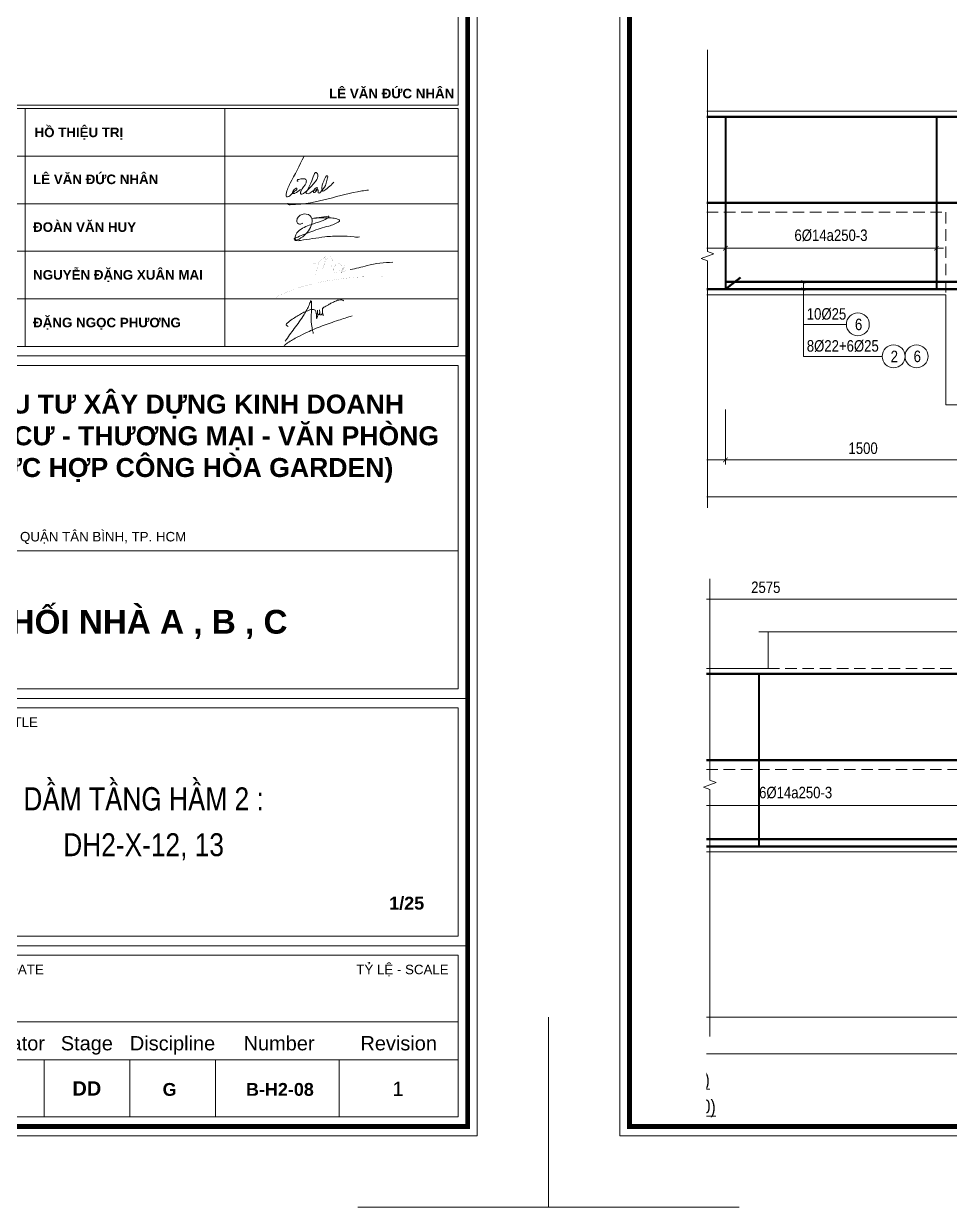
# Model space of a CAD drawing. Header units: millimetres. Extents: x 3014920 to 3563667, y -1638653 to -1356471.
# Drawn here: x 3190161 to 3195209, y -1601326 to -1594875 of the extents above; entities that cross this region are included whole.
import ezdxf
from ezdxf.enums import TextEntityAlignment as Align
from ezdxf.xclip import XClip

# ---------------------------------------------------------------- set-up
doc = ezdxf.new("R2010")
doc.units = ezdxf.units.MM
doc.header["$MEASUREMENT"] = 0
doc.header["$XCLIPFRAME"] = 0
doc.header["$PDMODE"] = 2
doc.linetypes.add('CENTER', pattern=[2, 1.25, -0.25, 0.25, -0.25])
doc.linetypes.add('HIDDEN', pattern=[0.375, 0.25, -0.125])
doc.layers.get('0').update_dxf_attribs({"lineweight": 9})
doc.layers.get('Defpoints').update_dxf_attribs({"color": 10, "lineweight": 0})
for name, color, linetype, lineweight in [('CDAI', 21, 'Continuous', 40), ('CHG_XX_Khung ten$0$TEXT', 7, 'Continuous', 15), ('CHUNHO', 7, 'CENTER', 13), ('CHUTO', 51, 'Continuous', 15), ('CTHEP', 50, 'Continuous', 50), ('DBAO', 90, 'Continuous', 13), ('DGIONG', 130, 'Continuous', 13), ('KTH', 154, 'Continuous', 9), ('Net khuat', 8, 'HIDDEN', 13), ('TEXT', 7, 'Continuous', 15)]:
    doc.layers.add(name, color=color, linetype=linetype, lineweight=lineweight)
doc.styles.add('ArialB', font='arialbd.ttf')
doc.styles.add('CHG_XX_Khung ten$0$A1 BORDER$0$ARIAL', font='arial.ttf')
doc.styles.add('CHG_XX_Khung ten$0$A1 BORDER$0$Arial - Bold', font='arialbd.ttf', dxfattribs={"height": 2.5})
doc.styles.add('CHG_XX_Khung ten$0$arial', font='arial.ttf')
doc.styles.add('CHG_XX_Khung ten$0$Arial - Bold', font='arialbd.ttf')
doc.styles.add('CHG_XX_Khung ten$0$title block pccc$0$Arial - Bold', font='arialbd.ttf', dxfattribs={"height": 2.5})
doc.styles.add('Star-HelCon', font='VHELVCN_0.TTF')
doc.styles.add('TTP-HelCon', font='VHELVCN_0.TTF')
doc.styles.add('VNI-HELVE-CONDENSE', font='VHELVCN_0.TTF')
doc.dimstyles.new('kc-25', dxfattribs={"dimtxt": 62.5, "dimasz": 20, "dimexe": 20, "dimexo": 50, "dimgap": 25, "dimtad": 3, "dimdec": 0, "dimzin": 0, "dimdsep": 46, "dimtxsty": 'VNI-HELVE-CONDENSE', "dimblk": 'DIM', "dimcen": 2.5, "dimclrd": 256, "dimclre": 154, "dimclrt": 7, "dimaunit": 1, "dimadec": 0, "dimazin": 0, "dimtfac": 1, "dimtdec": 0, "dimtix": 1, "dimtmove": 0, "dimatfit": 3, "dimldrblk": 'DOT', "dimfxl": 1, "dimtolj": 1, "dimtzin": 0, "dimarcsym": 0})
doc.dimstyles.new('TTP-25', dxfattribs={"dimscale": 25, "dimtxt": 2.5, "dimasz": 1, "dimexe": 1, "dimexo": 1, "dimgap": 0.09, "dimtad": 0, "dimdec": 4, "dimrnd": 1, "dimzin": 9, "dimdsep": 46, "dimtxsty": 'TTP-HelCon', "dimblk": 'ARCHTICK', "dimcen": 0.09, "dimdle": 1.5, "dimclrd": 256, "dimclre": 256, "dimclrt": 7, "dimadec": 0, "dimazin": 0, "dimtfac": 1, "dimtdec": 4, "dimtmove": 0, "dimatfit": 3, "dimldrblk": 'ARCHTICK', "dimfxl": 1, "dimtvp": 1, "dimtolj": 1, "dimtzin": 0, "dimarcsym": 0})

# ---------------------------------------------------------------- blocks, each defined once
blk = doc.blocks.new('_ArchTick')
at = {"color": 0, "linetype": 'ByBlock', "const_width": 0.15}
blk.add_lwpolyline([(-0.5, -0.5), (0.5, 0.5)], dxfattribs=at)
blk = doc.blocks.new('*D911')
at = {"layer": 'Defpoints', "color": 0, "transparency": 16777216}
for p in [(7424.4, -1600), (17874.4, -1600), (7424.4, -2101)]:
    blk.add_point(p, dxfattribs=at)
at = {"layer": 'KTH', "lineweight": -2, "transparency": 16777216}
for p, q in [((7424.4, -1625), (7424.4, -2126)), ((17874.4, -1625), (17874.4, -2126)), ((17911.9, -2101), (7386.9, -2101))]:
    blk.add_line(p, q, dxfattribs=at)
at = {"layer": 'KTH', "lineweight": -2, "transparency": 16777216, "xscale": 25, "yscale": 25, "zscale": 25, "rotation": 180}
blk.add_blockref('_ArchTick', (7424.4, -2101), dxfattribs=at)
at = {"layer": 'KTH', "lineweight": -2, "transparency": 16777216, "xscale": 25, "yscale": 25, "zscale": 25}
blk.add_blockref('_ArchTick', (17874.4, -2101), dxfattribs=at)
at = {"layer": 'KTH', "color": 7, "transparency": 16777216, "insert": (12649.4, -2037.2), "char_height": 62.5, "attachment_point": 5, "style": 'TTP-HelCon'}
blk.add_mtext('\\A1;10450', dxfattribs=at)
blk = doc.blocks.new('*D919')
at = {"layer": 'Defpoints', "color": 0, "transparency": 16777216}
for p in [(24224.4, -550), (29124.4, -550), (29124.4, -747.1)]:
    blk.add_point(p, dxfattribs=at)
at = {"layer": 'KTH', "lineweight": -2, "transparency": 16777216}
for p, q in [((24224.4, -575), (24224.4, -772.1)), ((29124.4, -575), (29124.4, -772.1)), ((24186.9, -747.1), (29161.9, -747.1))]:
    blk.add_line(p, q, dxfattribs=at)
at = {"layer": 'KTH', "lineweight": -2, "transparency": 16777216, "xscale": 25, "yscale": 25, "zscale": 25, "rotation": 180}
blk.add_blockref('_ArchTick', (24224.4, -747.1), dxfattribs=at)
at = {"layer": 'KTH', "lineweight": -2, "transparency": 16777216, "xscale": 25, "yscale": 25, "zscale": 25}
blk.add_blockref('_ArchTick', (29124.4, -747.1), dxfattribs=at)
at = {"layer": 'KTH', "color": 7, "transparency": 16777216, "insert": (26674.4, -677.2), "char_height": 62.5, "attachment_point": 5, "style": 'TTP-HelCon'}
blk.add_mtext('\\A1;6Þ14a250-3', dxfattribs=at)
blk = doc.blocks.new('*D922')
at = {"layer": 'Defpoints', "color": 0, "transparency": 16777216}
for p in [(24224.4, -1600), (27799.4, -1600), (24224.4, -1901)]:
    blk.add_point(p, dxfattribs=at)
at = {"layer": 'KTH', "lineweight": -2, "transparency": 16777216}
for p, q in [((24224.4, -1625), (24224.4, -1926)), ((27799.4, -1625), (27799.4, -1926)), ((27836.9, -1901), (24186.9, -1901))]:
    blk.add_line(p, q, dxfattribs=at)
at = {"layer": 'KTH', "lineweight": -2, "transparency": 16777216, "xscale": 25, "yscale": 25, "zscale": 25, "rotation": 180}
blk.add_blockref('_ArchTick', (24224.4, -1901), dxfattribs=at)
at = {"layer": 'KTH', "lineweight": -2, "transparency": 16777216, "xscale": 25, "yscale": 25, "zscale": 25}
blk.add_blockref('_ArchTick', (27799.4, -1901), dxfattribs=at)
at = {"layer": 'KTH', "color": 7, "transparency": 16777216, "insert": (26011.9, -1837.2), "char_height": 62.5, "attachment_point": 5, "style": 'TTP-HelCon'}
blk.add_mtext('\\A1;3575', dxfattribs=at)
blk = doc.blocks.new('*D923')
at = {"layer": 'Defpoints', "color": 0, "transparency": 16777216}
for p in [(17874.4, -1600), (30124.4, -1600), (30124.4, -2101)]:
    blk.add_point(p, dxfattribs=at)
at = {"layer": 'KTH', "lineweight": -2, "transparency": 16777216}
for p, q in [((17874.4, -1625), (17874.4, -2126)), ((30124.4, -1625), (30124.4, -2126)), ((17836.9, -2101), (30161.9, -2101))]:
    blk.add_line(p, q, dxfattribs=at)
at = {"layer": 'KTH', "lineweight": -2, "transparency": 16777216, "xscale": 25, "yscale": 25, "zscale": 25, "rotation": 180}
blk.add_blockref('_ArchTick', (17874.4, -2101), dxfattribs=at)
at = {"layer": 'KTH', "lineweight": -2, "transparency": 16777216, "xscale": 25, "yscale": 25, "zscale": 25}
blk.add_blockref('_ArchTick', (30124.4, -2101), dxfattribs=at)
at = {"layer": 'KTH', "color": 7, "transparency": 16777216, "insert": (23999.4, -2037.2), "char_height": 62.5, "attachment_point": 5, "style": 'TTP-HelCon'}
blk.add_mtext('\\A1;12250', dxfattribs=at)
blk = doc.blocks.new('*D932')
at = {"layer": 'Defpoints', "color": 0, "transparency": 16777216}
for p in [(14399.2, -550), (16374.4, -550), (16374.4, -747.1)]:
    blk.add_point(p, dxfattribs=at)
at = {"layer": 'KTH', "lineweight": -2, "transparency": 16777216}
for p, q in [((14399.2, -575), (14399.2, -772.1)), ((16374.4, -575), (16374.4, -772.1)), ((14361.7, -747.1), (16411.9, -747.1))]:
    blk.add_line(p, q, dxfattribs=at)
at = {"layer": 'KTH', "lineweight": -2, "transparency": 16777216, "xscale": 25, "yscale": 25, "zscale": 25, "rotation": 180}
blk.add_blockref('_ArchTick', (14399.2, -747.1), dxfattribs=at)
at = {"layer": 'KTH', "lineweight": -2, "transparency": 16777216, "xscale": 25, "yscale": 25, "zscale": 25}
blk.add_blockref('_ArchTick', (16374.4, -747.1), dxfattribs=at)
at = {"layer": 'KTH', "color": 7, "transparency": 16777216, "insert": (15386.8, -677.2), "char_height": 62.5, "attachment_point": 5, "style": 'TTP-HelCon'}
blk.add_mtext('\\A1;6Þ14a300-3', dxfattribs=at)
blk = doc.blocks.new('*D933')
at = {"layer": 'Defpoints', "color": 0, "transparency": 16777216}
for p in [(16374.4, -550), (17524.4, -550), (17524.4, -747.1)]:
    blk.add_point(p, dxfattribs=at)
at = {"layer": 'KTH', "lineweight": -2, "transparency": 16777216}
for p, q in [((16374.4, -575), (16374.4, -772.1)), ((17524.4, -575), (17524.4, -772.1)), ((16336.9, -747.1), (17561.9, -747.1))]:
    blk.add_line(p, q, dxfattribs=at)
at = {"layer": 'KTH', "lineweight": -2, "transparency": 16777216, "xscale": 25, "yscale": 25, "zscale": 25, "rotation": 180}
blk.add_blockref('_ArchTick', (16374.4, -747.1), dxfattribs=at)
at = {"layer": 'KTH', "lineweight": -2, "transparency": 16777216, "xscale": 25, "yscale": 25, "zscale": 25}
blk.add_blockref('_ArchTick', (17524.4, -747.1), dxfattribs=at)
at = {"layer": 'KTH', "color": 7, "transparency": 16777216, "insert": (16949.4, -677.2), "char_height": 62.5, "attachment_point": 5, "style": 'TTP-HelCon'}
blk.add_mtext('\\A1;6Þ14a250-3', dxfattribs=at)
blk = doc.blocks.new('*D934')
at = {"layer": 'Defpoints', "color": 0, "transparency": 16777216}
for p in [(25224.4, 378.5), (25224.4, 104.4), (27799.4, 104.4)]:
    blk.add_point(p, dxfattribs=at)
at = {"layer": 'KTH', "lineweight": -2, "transparency": 16777216}
for p, q in [((25224.4, 129.4), (25224.4, 403.5)), ((27799.4, 129.4), (27799.4, 403.5)), ((27836.9, 378.5), (25186.9, 378.5))]:
    blk.add_line(p, q, dxfattribs=at)
at = {"layer": 'KTH', "lineweight": -2, "transparency": 16777216, "xscale": 25, "yscale": 25, "zscale": 25, "rotation": 180}
blk.add_blockref('_ArchTick', (25224.4, 378.5), dxfattribs=at)
at = {"layer": 'KTH', "lineweight": -2, "transparency": 16777216, "xscale": 25, "yscale": 25, "zscale": 25}
blk.add_blockref('_ArchTick', (27799.4, 378.5), dxfattribs=at)
at = {"layer": 'KTH', "color": 7, "transparency": 16777216, "insert": (26511.9, 442.3), "char_height": 62.5, "attachment_point": 5, "style": 'TTP-HelCon'}
blk.add_mtext('\\A1;2575', dxfattribs=at)
blk = doc.blocks.new('DIM')
h = blk.add_hatch(color=1)
h.paths.add_polyline_path([(0.49, 0.29, 1), (0.29, 0.49), (-0.19, 0), (0.19, 0)])
h.paths.add_polyline_path([(0.19, 0), (-0.19, 0), (-0.49, -0.29, 1), (-0.29, -0.49)])
at = {"color": 9}
for p, q in [((-0.19, 0), (-1.5, 0)), ((0.19, 0), (1.5, 0))]:
    blk.add_line(p, q, dxfattribs=at)
at = {"color": 1}
for p, q in [((-0.49, -0.29), (0.29, 0.49)), ((-0.29, -0.49), (0.49, 0.29)), ((-0.19, 0), (0.19, 0))]:
    blk.add_line(p, q, dxfattribs=at)
blk.add_arc((-0.39, -0.39), 0.138, 135, 315, dxfattribs=at)
blk = doc.blocks.new('*D909')
at = {"layer": 'Defpoints', "color": 0, "transparency": 16777216}
for p in [(14399.2, -1600), (16374.4, -1600), (14399.2, -1901)]:
    blk.add_point(p, dxfattribs=at)
at = {"layer": 'KTH', "lineweight": -2, "transparency": 16777216}
for p, q in [((14399.2, -1625), (14399.2, -1926)), ((16374.4, -1625), (16374.4, -1926)), ((16411.9, -1901), (14361.7, -1901))]:
    blk.add_line(p, q, dxfattribs=at)
at = {"layer": 'KTH', "lineweight": -2, "transparency": 16777216, "xscale": 25, "yscale": 25, "zscale": 25, "rotation": 180}
blk.add_blockref('_ArchTick', (14399.2, -1901), dxfattribs=at)
at = {"layer": 'KTH', "lineweight": -2, "transparency": 16777216, "xscale": 25, "yscale": 25, "zscale": 25}
blk.add_blockref('_ArchTick', (16374.4, -1901), dxfattribs=at)
at = {"layer": 'KTH', "color": 7, "transparency": 16777216, "insert": (15386.8, -1837.2), "char_height": 62.5, "attachment_point": 5, "style": 'TTP-HelCon'}
blk.add_mtext('\\A1;1975', dxfattribs=at)
blk = doc.blocks.new('*D910')
at = {"layer": 'Defpoints', "color": 0, "transparency": 16777216}
for p in [(16374.4, -1600), (17874.4, -1600), (16374.4, -1901)]:
    blk.add_point(p, dxfattribs=at)
at = {"layer": 'KTH', "lineweight": -2, "transparency": 16777216}
for p, q in [((16374.4, -1625), (16374.4, -1926)), ((17874.4, -1625), (17874.4, -1926)), ((17911.9, -1901), (16336.9, -1901))]:
    blk.add_line(p, q, dxfattribs=at)
at = {"layer": 'KTH', "lineweight": -2, "transparency": 16777216, "xscale": 25, "yscale": 25, "zscale": 25, "rotation": 180}
blk.add_blockref('_ArchTick', (16374.4, -1901), dxfattribs=at)
at = {"layer": 'KTH', "lineweight": -2, "transparency": 16777216, "xscale": 25, "yscale": 25, "zscale": 25}
blk.add_blockref('_ArchTick', (17874.4, -1901), dxfattribs=at)
at = {"layer": 'KTH', "color": 7, "transparency": 16777216, "insert": (17124.4, -1837.2), "char_height": 62.5, "attachment_point": 5, "style": 'TTP-HelCon'}
blk.add_mtext('\\A1;1500', dxfattribs=at)
blk = doc.blocks.new('2X-13')
at = {"layer": 'CTHEP'}
blk.add_line((33575.39119, 475), (290.43806, 475), dxfattribs=at)
for points in [[(290.43806, 745.00141), (290.43806, 945), (34222.38412, 945)], [(290.43806, 5), (34210.68418, 5)]]:
    blk.add_lwpolyline(points, dxfattribs=at)
at = {"layer": 'DBAO', "linetype": 'Continuous'}
blk.add_line((28660.43251, 975), (33410.44001, 975), dxfattribs=at)
blk = doc.blocks.new('CHG_XX_Khung ten')
at = {"color": 9, "linetype": 'Continuous'}
for p, q in [((731, 231), (731, 181)), ((773, 231), (773, 181))]:
    blk.add_line(p, q, dxfattribs=at)
for p, q in [((687, 179), (824, 179)), ((687, 107), (824, 107)), ((687, 55), (824, 55))]:
    blk.add_line(p, q)
at = {"linetype": 'Continuous'}
for p, q in [((689, 39), (822, 39)), ((734.98, 31), (734.98, 19)), ((752.98, 31), (752.98, 19)), ((770.98, 31), (770.98, 19)), ((797, 31), (797, 19))]:
    blk.add_line(p, q, dxfattribs=at)
blk.add_lwpolyline([(15, 579), (826, 579), (826, 15), (15, 15)], close=True)
at = {"color": 4, "linetype": 'Continuous', "const_width": 1}
blk.add_lwpolyline([(17, 577), (824, 577), (824, 17), (17, 17)], close=True, dxfattribs=at)
at = {"color": 9, "linetype": 'Continuous'}
for points in [[(689, 261.93), (822, 261.93), (822, 231.73), (689, 231.73)], [(822, 221), (689, 221), (689, 231), (822, 231)], [(822, 211), (689, 211), (689, 221), (822, 221)], [(822, 201), (689, 201), (689, 211), (822, 211)], [(822, 191), (689, 191), (689, 201), (822, 201)], [(822, 181), (689, 181), (689, 191), (822, 191)]]:
    blk.add_lwpolyline(points, close=True, dxfattribs=at)
blk.add_lwpolyline([(822, 211), (689, 211), (822, 211)], dxfattribs=at)
at = {"linetype": 'Continuous'}
for points in [[(689, 177), (822, 177), (822, 138), (689, 138)], [(689, 109), (822, 109), (822, 138), (689, 138)], [(689, 105), (822, 105), (822, 57), (689, 57)], [(689, 53), (822, 53), (822, 31), (689, 31)], [(822, 19), (689, 19), (689, 31), (822, 31)]]:
    blk.add_lwpolyline(points, close=True, dxfattribs=at)
at = {"color": 1}
for points in [[(785.63, 182.08), (787.56, 184.76), (789.61, 187.7), (790.35, 188.98), (790.79, 189.92), (791.06, 190.59), (791.21, 189.09), (791.18, 188.31), (791.14, 187.75), (791.09, 186.47), (791.21, 185.58), (791.42, 184.31), (791.51, 183.99), (791.51, 183.74)], [(786.29, 185.19), (785.86, 185.61), (786.06, 185.86), (787.11, 186.7), (788.17, 187.35), (789.1, 187.9), (790.12, 188.41), (790.69, 188.61), (791.04, 188.74), (791.47, 188.79), (791.73, 188.72), (791.92, 188.61), (792.08, 188.33), (792.16, 188.06), (792.21, 187.84), (792.21, 187.27), (792.2, 187.05), (792.23, 186.85), (792.39, 187.1), (792.48, 187.84), (792.46, 188.12), (792.44, 188.61), (792.46, 188.03), (792.53, 187.67), (792.73, 187.74), (792.86, 187.87), (792.9, 188.09), (792.9, 188.28), (792.87, 188.7), (792.91, 188.19), (792.93, 187.79), (792.94, 187.69), (793.11, 187.61), (793.31, 187.73), (793.45, 187.93), (793.48, 188.22), (793.48, 188.64), (793.48, 189.05), (793.48, 188.49), (793.56, 187.84), (793.63, 187.45), (793.48, 188.6), (793.51, 188.92), (794.2, 189.45), (794.72, 189.76), (795.44, 190.17), (796.2, 190.5), (796.65, 190.69), (797.26, 190.79), (797.77, 190.74), (797.95, 190.55)], [(785.43, 181.21), (786.17, 181.73), (788.31, 183), (790.34, 184), (791.77, 184.64), (795.08, 185.91), (796.87, 186.5), (799.7, 187.42)]]:
    blk.add_spline(points, degree=3, dxfattribs=at)
at = {"layer": 'CHG_XX_Khung ten$0$TEXT', "color": 1}
blk.add_lwpolyline([(801.29, 204.04, -0.124137), (800.16, 204.02, 0.028888), (797.25, 204.19, 0.026156), (793.98, 204.04, 0.007061), (788.86, 203.28, -0.091769), (787.85, 203.27, -0.25841), (787.51, 203.62, -0.039719), (788.28, 204, -0.004242), (791.23, 205.18, -0.019244), (794.8, 206.31, 0.094204), (797.02, 207.28, 0.504882), (796.98, 207.63, 0.07616), (796.3, 207.87, 0.041135), (794.97, 208.03, 0.034641), (791.34, 207.9, 0.01407), (792.8, 208.12, 0.003668), (794.71, 208.36, -0.800617), (794.79, 208.18, -0.093248), (793.21, 207.32, 0.020479), (791.05, 206.59, 0.096842), (788.38, 205.18, 0.259163), (787.77, 203.63, 0.564182), (788.17, 203.39, 0.087383), (789.69, 204.36, 0.156422), (791.35, 207.23, 0.228987), (790.91, 208.45, 0.272068), (789.19, 208.76, 0.293527), (788.08, 207.43, 0.171419), (788.25, 206.94, 0.281707), (788.69, 206.7, 0.217513), (789.34, 206.92)], format="xyb", dxfattribs=at)
at = {"layer": 'CHG_XX_Khung ten$0$TEXT', "color": 1, "const_width": 0.0121}
for points in [[(791.6, 198.34, 0.143835), (794.1, 199.89, -0.075685), (793.5, 197.02, -0.172299), (794.95, 199.92, -0.299798), (795.6, 198.96, -0.170508), (795.36, 197.75, 0.168316), (795.11, 197.03)], [(791.95, 196.04, -0.054469), (792.33, 197.1, 0.103257), (792.78, 199.38)], [(797.47, 197.92, 0.401177), (797.3, 198.32, 0.483935), (795.9, 197.43, 0.196997), (796.02, 196.61, 0.296639), (796.38, 196.53, 0.183057), (797.12, 197.39)], [(797.48, 198.09, 0.142769), (797.07, 197.1, 0.220826), (797.29, 196.56, 0.106687), (798.07, 198.16, 0.181562), (797.64, 197.4, -0.039872), (797.25, 196.09, -0.060225), (798.09, 197.69, 0.017174), (797.52, 196.45, -0.149286), (799.3, 197.16)], [(806.31, 195.73, -0.026807), (805.12, 195.66, 0.027369), (800.25, 195.52, 0.022423), (795.26, 194.89, 0.038275), (791.04, 194.04, 0.053272), (785.95, 192.37, 0.118692), (783.44, 190.96)]]:
    blk.add_lwpolyline(points, format="xyb", dxfattribs=at)
at = {"layer": 'CHG_XX_Khung ten$0$TEXT', "color": 1}
for centre, radius, start, end in [((793.37, 230.45), 33.81, 280.1185, 286.3373), ((808.51, 174.85), 23.83, 90.5448, 103.6788)]:
    blk.add_arc(centre, radius, start, end, dxfattribs=at)
for points in [[(789.62, 220.97), (786.72, 215.31), (785.87, 213.03), (785.94, 212.46), (786.42, 212.53), (787.18, 213.24), (787.77, 213.73), (788.12, 214.16), (788.07, 214.29), (787.94, 214.27), (787.28, 213.56), (787.2, 213.33), (787.26, 213.21), (787.44, 213.16), (787.7, 213.23), (788.87, 214.02)], [(788.4, 215.73), (788.18, 215.82), (788.21, 216), (788.32, 216.07), (788.7, 216.16), (789.23, 216.24), (789.76, 216.24), (790.01, 216.08), (790.1, 215.79), (790.05, 215.41), (788.96, 213.65), (788.88, 213.4), (788.88, 213.13), (789, 213.02), (789.17, 213.01), (789.51, 213.17), (790.77, 214.27), (791.67, 215.27), (792.3, 216.07), (792.5, 216.66), (792.49, 217.11), (792.33, 217.45), (792.13, 217.58), (791.94, 217.52), (791.73, 217.16), (790.12, 213.5), (790.04, 213.21), (790.14, 213.12), (791.53, 213.7), (792.32, 214.06), (792.42, 214.24), (792.36, 214.39), (792.17, 214.35), (791.86, 214.12), (791.68, 213.82), (791.57, 213.47), (791.67, 213.35), (791.96, 213.42), (792.51, 213.89), (792.61, 213.78), (792.55, 213.52), (792.61, 213.3), (792.77, 213.25), (793.05, 213.46), (794.1, 214.86), (794.42, 215.85), (794.57, 216.45), (794.53, 216.83), (794.42, 216.89), (794.27, 216.8), (794.14, 216.57), (793.62, 215.47), (793.41, 214.74), (793.36, 214.18), (793.41, 213.82), (793.56, 213.67), (793.77, 213.71), (794.19, 213.99), (795.35, 214.98), (795.89, 215.51)], [(786.22, 211.12), (786.28, 210.87), (786.71, 210.78), (801.78, 213.69), (803.18, 213.88)]]:
    blk.add_spline(points, degree=3, dxfattribs=at)
at = {"layer": 'Defpoints', "color": 1, "ltscale": 2}
for points in [[(40.06, 0), (0, 0), (0, 40)], [(800.94, 0), (841, 0), (841, 40)]]:
    blk.add_lwpolyline(points, dxfattribs=at)
for s, height, style, p in [('LÊ VĂN ĐỨC NHÂN', 2.0073, 'CHG_XX_Khung ten$0$Arial - Bold', (821.19, 234.17)), ('TỶ LỆ - SCALE', 2, 'CHG_XX_Khung ten$0$A1 BORDER$0$ARIAL', (820, 50))]:
    blk.add_text(s, height=height, dxfattribs=dict(style=style)).set_placement(p, align=Align.MIDDLE_RIGHT)
for s, height, style, p in [('HỒ THIỆU TRỊ', 2, 'CHG_XX_Khung ten$0$title block pccc$0$Arial - Bold', (733, 226)), ('LÊ VĂN ĐỨC NHÂN', 2.0073, 'CHG_XX_Khung ten$0$Arial - Bold', (732.68, 216.13)), ('ĐOÀN VĂN HUY', 2.0073, 'CHG_XX_Khung ten$0$Arial - Bold', (732.68, 206.09)), ('NGUYỄN ĐẶNG XUÂN MAI', 2.0073, 'CHG_XX_Khung ten$0$Arial - Bold', (732.68, 196.05)), ('ĐẶNG NGỌC PHƯƠNG', 2.0073, 'CHG_XX_Khung ten$0$Arial - Bold', (732.68, 186.02)), ('20 CỘNG HÒA, PHƯỜNG 12, QUẬN TÂN BÌNH, TP. HCM', 2, 'CHG_XX_Khung ten$0$A1 BORDER$0$ARIAL', (691, 141)), ('TÊN BẢN VẼ - DRAWING TITTLE', 2, 'CHG_XX_Khung ten$0$A1 BORDER$0$ARIAL', (691, 102)), ('NGÀY PHÁT HÀNH - ISSUE DATE', 2, 'CHG_XX_Khung ten$0$A1 BORDER$0$ARIAL', (691, 50))]:
    blk.add_text(s, height=height, dxfattribs=dict(style=style)).set_placement(p, align=Align.MIDDLE_LEFT)
for s, style, p in [('Originator', 'CHG_XX_Khung ten$0$A1 BORDER$0$ARIAL', (725.98, 34.5)), ('Stage', 'CHG_XX_Khung ten$0$A1 BORDER$0$ARIAL', (743.98, 34.5)), ('Discipline', 'CHG_XX_Khung ten$0$A1 BORDER$0$ARIAL', (761.98, 34.5)), ('Number', 'CHG_XX_Khung ten$0$A1 BORDER$0$ARIAL', (784.37, 34.5)), ('Revision', 'CHG_XX_Khung ten$0$A1 BORDER$0$ARIAL', (809.5, 34.5)), ('DD', 'CHG_XX_Khung ten$0$A1 BORDER$0$Arial - Bold', (743.98, 25)), ('1', 'CHG_XX_Khung ten$0$arial', (809.36, 24.93))]:
    blk.add_text(s, height=3, dxfattribs=dict(style=style)).set_placement(p, align=Align.MIDDLE_CENTER)
at = {"attachment_point": 2, "style": 'CHG_XX_Khung ten$0$A1 BORDER$0$Arial - Bold'}
for s, insert, char_height, width in [('DỰ ÁN ĐẦU TƯ XÂY DỰNG KINH DOANH\\PKHU CHUNG CƯ - THƯƠNG MẠI - VĂN PHÒNG\\P(KHU PHỨC HỢP CÔNG HÒA GARDEN)', (755.4, 170.88), 4, 159.8745), ('KHỐI NHÀ A , B , C', (754.52, 125.61), 5, 104.1229)]:
    blk.add_mtext(s, dxfattribs=dict(at, insert=insert, char_height=char_height, width=width))
blk = doc.blocks.new('2X-15')
at = {"layer": 'CDAI'}
for points in [[(16374.43244, -30), (16374.43244, -970)], [(17524.43244, -30), (17524.43244, -970)], [(26474.43806, -30), (26474.43806, -970)]]:
    blk.add_lwpolyline(points, dxfattribs=at)
at = {"layer": 'CTHEP'}
for p, q in [((36594.43122, -500), (7254.43496, -500.09045)), ((16455.85833, -905.4745), (16374.43244, -970))]:
    blk.add_line(p, q, dxfattribs=at)
for points in [[(7254.43412, -230.34896), (7254.43317, -30), (36594.43122, -30), (36594.43122, -230)], [(7254.43456, -370.14257), (7254.43642, -970), (36594.43122, -970), (36594.43122, -370)], [(16374.43244, -930), (20574.43244, -930)], [(24224.43317, -930), (31274.43317, -930)]]:
    blk.add_lwpolyline(points, dxfattribs=at)
at = {"layer": 'DBAO', "linetype": 'Continuous'}
for p, q in [((26524.43806, 200), (26524.43806, 0)), ((13074.42567, 0), (17674.44067, 0)), ((17974.43806, 0), (26524.43806, 0))]:
    blk.add_line(p, q, dxfattribs=at)
at = {"layer": 'DBAO', "linetype": 'Continuous', "flags": 128}
for points in [[(36624.43122, 0), (36624.43122, -1000), (18274.43243, -1000)], [(17574.43244, -1000), (13199.23168, -1000)]]:
    blk.add_lwpolyline(points, dxfattribs=at)
at = {"layer": 'DBAO'}
blk.add_lwpolyline([(17574.43244, -1000), (17574.43244, -1600), (18274.43243, -1600), (18274.43243, -1000)], dxfattribs=at)
at = {"layer": 'DGIONG', "linetype": 'Continuous', "flags": 128}
blk.add_lwpolyline([(29124.43317, 200), (27749.43317, 200), (27736.93317, 165.65653), (27711.93317, 234.34347), (27699.43317, 200), (26474.42306, 200)], dxfattribs=at)
at = {"layer": 'DGIONG'}
for centre in [(17095.76809, -1161.87684), (17290.39409, -1336.15184), (17415.39409, -1336.15184)]:
    blk.add_circle(centre, 62.5, dxfattribs=at)
at = {"layer": 'Net khuat', "ltscale": 250}
for p, q in [((26524.43806, 0), (29074.43317, 0)), ((13199.23169, -550), (17574.43244, -550)), ((17574.43244, -550), (17574.43244, -1000)), ((18274.43244, -550), (27774.43328, -550))]:
    blk.add_line(p, q, dxfattribs=at)
at = {"layer": 'TEXT', "style": 'TTP-HelCon'}
for s, p in [('10Þ25', (16817.58621, -1136.02389, 0)), ('8Þ22+6Þ25', (16817.58621, -1310.29889, 0))]:
    blk.add_text(s, height=62.5, dxfattribs=at).set_placement(p)
at = {"layer": 'TEXT', "style": 'Star-HelCon'}
for s, p in [('6', (17099.93476, -1161.87684)), ('2', (17294.56076, -1336.15184)), ('6', (17419.56076, -1336.15184))]:
    blk.add_text(s, height=62.5, dxfattribs=at).set_placement(p, align=Align.MIDDLE)
at = {"layer": 'TEXT', "style": 'TTP-HelCon'}
for s, p in [('%%UDH2-X-15(1300x1000)', (25774.43318, -2277.69)), ('%%U(SL : 01CK   L = 29.200)', (25774.43318, -2424.5846))]:
    blk.add_text(s, height=75, dxfattribs=at).set_placement(p, align=Align.CENTER)
at = {"layer": 'KTH'}
for base, p1, p2, picture, middle in [((25224.43806, 378.45013), (27799.43562, 104.44552), (25224.43806, 104.44552), '*D934', (26511.93684, 442.28346)), ((7424.43317, -2101), (17874.43317, -1600), (7424.43317, -1600), '*D911', (12649.43317, -2037.16667))]:
    dim = blk.add_linear_dim(base=base, p1=p1, p2=p2, dimstyle='TTP-25', override={"dimtmove": 1}, dxfattribs=at)
    dim.commit()
    dim.dimension.update_dxf_attribs({"geometry": picture, "text_midpoint": middle})
for base, p1, p2, text, picture, middle in [((16374.43244, -747.13667), (14399.23169, -550), (16374.43244, -550), '6Þ14a300-3', '*D932', (15386.83206, -677.22)), ((17524.43244, -747.13667), (16374.43244, -550), (17524.43244, -550), '6Þ14a250-3', '*D933', (16949.43244, -677.22)), ((29124.43317, -747.13667), (24224.43317, -550), (29124.43317, -550), '6Þ14a250-3', '*D919', (26674.43317, -677.22))]:
    dim = blk.add_linear_dim(base=base, p1=p1, p2=p2, text=text, dimstyle='TTP-25', override={"dimtmove": 1}, dxfattribs=at)
    dim.commit()
    dim.dimension.update_dxf_attribs({"geometry": picture, "text_midpoint": middle})
for base, p1, p2, picture, middle in [((14399.2316860519, -1901.0442611733), (16374.4324353142, -1599.9999999821), (14399.2316860519, -1599.9999999865), '*D909', (15386.832060683, -1837.21092784)), ((16374.43244, -1901.04426), (17874.43317, -1600), (16374.43244, -1600), '*D910', (17124.4328, -1837.21093)), ((30124.43317, -2101), (17874.43317, -1600), (30124.43317, -1600), '*D923', (23999.43317, -2037.16667)), ((24224.433169, -1901.044261), (27799.435615, -1600), (24224.433169, -1600), '*D922', (26011.934392, -1837.210928))]:
    dim = blk.add_linear_dim(base=base, p1=p1, p2=p2, angle=180, dimstyle='TTP-25', override={"dimtmove": 1}, dxfattribs=at)
    dim.commit()
    dim.dimension.update_dxf_attribs({"geometry": picture, "text_midpoint": middle})
at = {"layer": 'DGIONG'}
for points in [[(16799.07454, -930), (16799.07418, -1161.87684), (17033.26809, -1161.87684)], [(16799.0745, -970), (16799.07418, -1336.15184), (17227.89409, -1336.15184)]]:
    blk.add_leader(points, dimstyle='kc-25', override={"dimtad": 0, "dimldrblk": 'ArchTick', "dimfxl": 100, "dimarcsym": 1}, dxfattribs=at)

msp = doc.modelspace()

# ---------------------------------------------------------------- linework, layer by layer
at = {"layer": 'DGIONG', "linetype": 'Continuous', "flags": 128}
msp.add_lwpolyline([(3193886.50998, -1597513.43831), (3193886.51021, -1596167.01481), (3193852.16674, -1596154.51481), (3193920.85367, -1596129.51481), (3193886.51021, -1596117.01481), (3193886.50998, -1595018.0102)], dxfattribs=at)
at = {"layer": 'DGIONG', "linetype": 'Continuous', "elevation": 0, "flags": 128}
msp.add_lwpolyline([(3193898.71019, -1600395.48541), (3193898.71041, -1599049.06191), (3193864.36694, -1599036.56191), (3193933.05388, -1599011.56191), (3193898.71041, -1598999.06191), (3193898.71019, -1597900.0573)], dxfattribs=at)

# ---------------------------------------------------------------- block references
at = {"layer": 'DBAO'}
ref = msp.add_blockref('2X-15', (3177609.3511, -1595352.06758), dxfattribs=at)
XClip(ref).set_block_clipping_path([(16272.3828814905, -2937.8782538893), (28763.5816549145, 869.9151314428)])
ref = msp.add_blockref('2X-13', (3157153.10572, -1596635.95458), dxfattribs=at)
XClip(ref).set_block_clipping_path([(14797.0919759432, -1370.9326533251), (28837.6182023771, 1720.5648618429)])
ref = msp.add_blockref('2X-15', (3167691.74052, -1598389.53568), dxfattribs=at)
XClip(ref).set_block_clipping_path([(26188.6929886159, -3920.7827382451), (39092.7179886163, 585.564261755)])

# ---------------------------------------------------------------- texts
at = {"layer": 'CHUNHO', "style": 'Star-HelCon'}
for s, p in [('DAÀM TAÀNG HAÀM 2 :', (3190814.51982, -1599162.49838)), ('DH2-X-12, 13', (3190814.51982, -1599412.49838))]:
    msp.add_text(s, height=125, dxfattribs=at).set_placement(p, align=Align.CENTER)
at = {"layer": 'CHUTO', "color": 7, "style": 'ArialB'}
msp.add_text('1/25', height=70, dxfattribs=at).set_placement((3192152.47481, -1599703.88675))
for s, p in [('G', (3190956.23599, -1600718.75968)), ('B-H2-08', (3191556.89549, -1600718.75968))]:
    msp.add_text(s, height=70, dxfattribs=at).set_placement(p, align=Align.CENTER)

# ---------------------------------------------------------------- next in the draw order: block references
at = {"color": 5, "xscale": 25.92478421704392, "yscale": 25.92478421704392, "zscale": 25.92478421704392}
msp.add_blockref('CHG_XX_Khung ten', (3171217.83203, -1601326.46106), dxfattribs=at)

# ---------------------------------------------------------------- next in the draw order: block references
msp.add_blockref('CHG_XX_Khung ten', (3193020.57556, -1601326.46106), dxfattribs=at)

doc.saveas('drawing.dxf')
